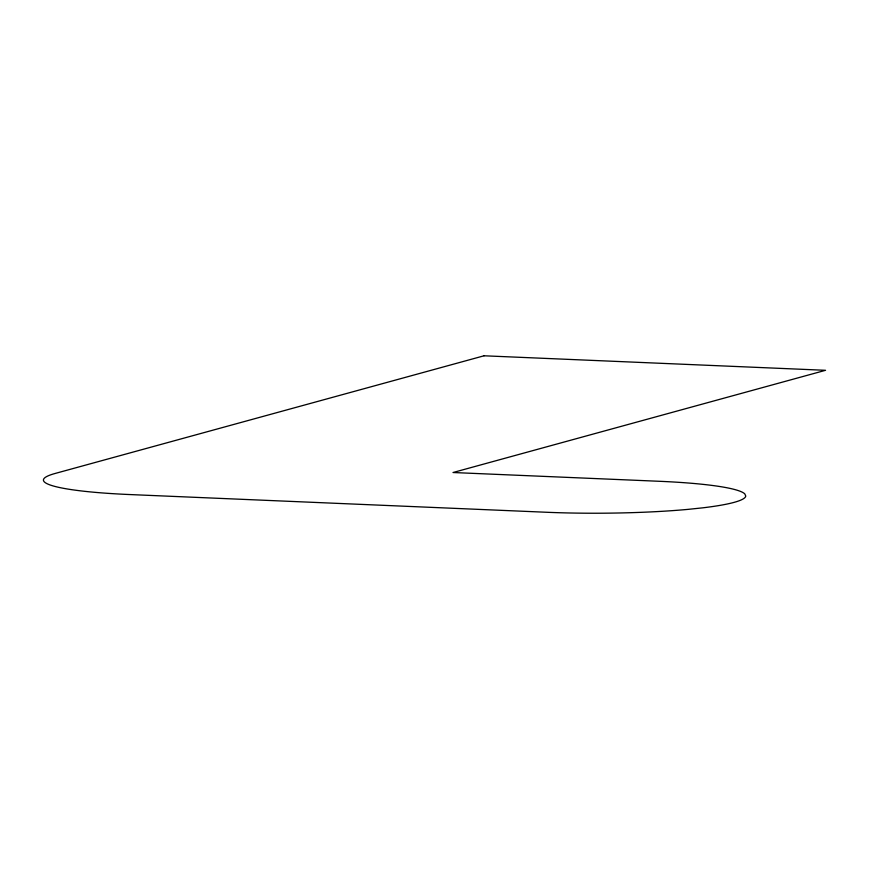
<?xml version="1.0" encoding="UTF-8"?>
<svg xmlns="http://www.w3.org/2000/svg" width="869" height="869" viewBox="0 0 869 869"><rect width="100%" height="100%" fill="white"/><g stroke="black" fill="none" stroke-linecap="round" stroke-linejoin="round"><path stroke-width="1.3" d="M484.033 355.79L55.051 473.486A142.972 16.435 -0.4 0 0 129.959 494.559L546.351 512.254A142.972 16.435 -0.4 0 0 688.324 509.343L702.554 507.854A142.972 16.435 -0.4 0 0 745.754 496.003L744.776 493.864A142.972 16.435 -0.4 0 0 659.234 481.285L453.01 472.519L825.55 370.303L484.033 355.79"/></g></svg>
